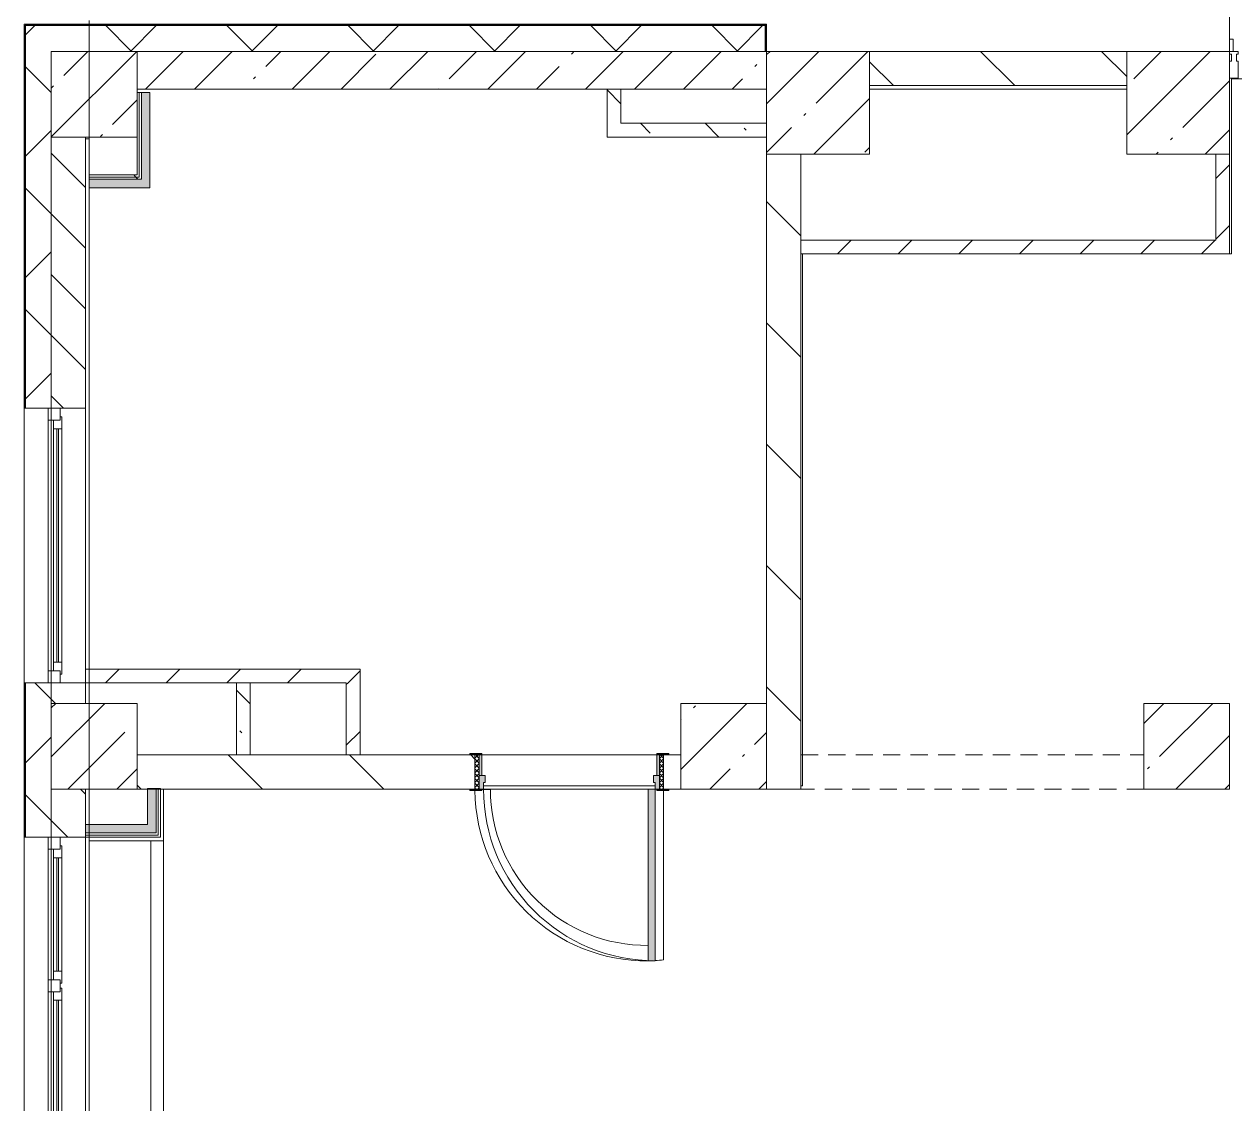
# Model space of a CAD drawing. Header units: millimetres. Extents: x 35092 to 251863, y -8553 to 29549.
# Drawn here: x 124585 to 131643, y 9067 to 15358 of the extents above; entities that cross this region are included whole.
import ezdxf

# ---------------------------------------------------------------- set-up
doc = ezdxf.new("R2010")
doc.units = ezdxf.units.MM
doc.linetypes.add('200_ШТРИХ__ш1_п0_6_', pattern=[160, 100, -60])
for name, color, linetype, lineweight in [('A-DETL-MBND-1', 7, '200_ШТРИХ__ш1_п0_6_', 9), ('A-GLAZ-2', 7, 'Continuous', 5), ('A-GLAZ-CWMG-2', 7, 'Continuous', 5), ('A-WALL', 7, 'Continuous', 9), ('A-WALL-2', 7, 'Continuous', 5), ('I-WALL-3', 7, 'Continuous', 5), ('S-COLS-1', 7, 'Continuous', 5), ('Оси', 7, 'Continuous', 9)]:
    doc.layers.add(name, color=color, linetype=linetype, lineweight=lineweight)
for name, color, linetype, lineweight, true_color in [('A-DOOR-2', 7, 'Continuous', 5, 0xaaaaaa), ('A-DOOR-3', 7, 'Continuous', 5, 0xe2e2e2), ('A-DOOR-FRAM-3', 7, 'Continuous', 5, 0xe2e2e2), ('A-DOOR-FRAM-4', 7, 'Continuous', 5, 0xaaaaaa), ('A-FLOR-1', 7, 'Continuous', 5, 0xaaaaaa), ('I-WALL-2', 7, 'Continuous', 9, 0xe7e7e7), ('I-WALL-5', 7, 'Continuous', 5, 0x787878)]:
    doc.layers.add(name, color=color, linetype=linetype, lineweight=lineweight, true_color=true_color)
pattern_1 = [(45, (124853, 0), (-285.123, 285.123), []), (45, (125138.1, 0), (-285.123, 285.123), [504.031, -100.806, 16.764, -84.042])]
pattern_2 = [(135, (124853, 0), (-353.553, -353.553), [])]
pattern_3 = [(45, (124853, 0), (-353.553, 353.553), []), (135, (124853, 0), (-353.553, -353.553), [])]
pattern_4 = [(45, (124852.98, 0), (-176.7767, 176.7767), [])]
pattern_5 = [(135, (124853, 0), (-377.17, -377.17), [533.4, -88.9, 17.78, -88.9]), (135, (124853, 376.94), (-377.17, -377.17), []), (50, (124853, 0), (637.645, -55.787), [66.675, -733.425]), (355, (124853, 0), (-123.35, 668.7), [53.34, -586.74]), (100.451, (124906.1, -4.65), (514.3, 612.908), [56.665, -623.315]), (46.184, (124853, 177.8), (948.776, -147.15), [100.01, -1100.137]), (96.636, (124932.05, 165.5), (830.91, 865.997), [85, -934.973]), (351.184, (124853, 177.8), (830.92, 865.99), [80.01, -880.11]), (21, (124941.9, 133.35), (530.65, -357.928), [66.675, -733.425]), (326, (124941.9, 133.35), (216.308, 644.658), [53.34, -586.74]), (71.451, (124986.1, 103.5), (746.96, 286.724), [56.665, -623.315]), (37.5, (124852.98, 0), (10.8105, 295.9426), [16.764, -562.864, 16.764, -578.866, -588.962]), (37.5, (124852.98, 0), (10.8105, 295.9426), [-1175.258, 16.764, -572.198]), (7.5, (124852.98, 0), (233.869, 350.632), [16.764, -322.834, 16.764, -549.529, -224.472]), (7.5, (124852.98, 0), (233.869, 350.632), [-905.891, 16.764, -207.708]), (327.5, (124654.74, 0), (474.568, -20.0513), [16.764, -205.486, 16.764, -676.656, -920.115]), (327.5, (124654.74, 0), (474.568, -20.0513), [-915.67, 16.764, -903.351]), (317.5, (124565.84, 0), (518.452, 88.993), [16.764, -272.161, 16.764, -443.738, -653.415]), (317.5, (124565.84, 0), (518.452, 88.993), [-749.427, 16.764, -636.65])]
pattern_6 = [(45, (124853, 0), (-530.33, 530.33), []), (135, (124853, 0), (-530.33, -530.33), [])]

# ---------------------------------------------------------------- blocks, each defined once
blk = doc.blocks.new('BSC_Колонна _Прямоугольная - 500х500-V276-2_2_2_птичка')
at = {"layer": 'S-COLS-1'}
h = blk.add_hatch(dxfattribs=at)
h.set_pattern_fill('FP_111', color=256, style=0, pattern_type=2)
h.set_pattern_definition([(45, (-140, -14950), (-285.123, 285.123), []), (45, (145.12, -14950), (-285.123, 285.123), [504.031, -100.806, 16.764, -84.042])])
h.paths.add_polyline_path([(-210.4, -250), (250, -249.3), (250, 250), (-250, 250), (-250, -250)])
for p, q in [((250, 250), (-250, 250)), ((-250, 250), (-250, -250)), ((250, -250), (250, 250)), ((-250, -250), (250, -250))]:
    blk.add_line(p, q, dxfattribs=at)
blk = doc.blocks.new('110_Дверь_СКБ_1Ст_Внутренняя1 - Д-4к_п__1100x2100h_Артистические EI30-33310874-2_2_2_птичка')
at = {"layer": 'A-DOOR-2'}
h = blk.add_hatch(dxfattribs=at)
h.set_pattern_fill('FP_40', color=256, style=0, pattern_type=2)
h.set_pattern_definition([(135, (1751.41, 164.685), (-14.14214, -14.14214), []), (225, (1751.41, 164.685), (14.14214, -14.14214), [])])
h.paths.add_polyline_path([(537.5, 100), (537.5, -100), (562.5, -100), (562.5, 100)])
at = {"layer": 'A-DOOR-3'}
h = blk.add_hatch(color=256, dxfattribs=at)
h.paths.add_polyline_path([(-512.5, 100), (-512.5, 20), (-477.5, 20), (-477.5, 60), (-487.5, 60), (-487.5, 100)])
h.paths.add_polyline_path([(512.5, 100), (512.5, 60), (502.5, 60), (502.5, 20), (537.5, 20), (537.5, 100)])
at = {"layer": 'A-DOOR-FRAM-3'}
for points in [[(-447.5, 1100), (-487.5, 1095), (-487.5, 100), (-447.5, 100), (-447.5, 1095)], [(-537.5, 108), (-567.5, 108), (-567.5, 100), (-497.5, 100), (-497.5, 108), (-536.7, 108)], [(592.5, 108), (522.5, 108), (522.5, 100), (592.5, 101)], [(-497.5, 20), (-512.5, 20), (-512.5, -100), (-497.5, -100)], [(522.5, 20), (522.5, -100), (537.5, -95.8), (537.5, 20)], [(-567.5, -100), (-567.5, -108), (-497.5, -108), (-497.5, -100), (-537.5, -100)], [(562.5, -100), (522.5, -100), (522.5, -108), (592.5, -108), (592.5, -100)]]:
    blk.add_hatch(color=256, dxfattribs=at).paths.add_polyline_path(points)
at = {"layer": 'A-DOOR-FRAM-4'}
h = blk.add_hatch(dxfattribs=at)
h.set_pattern_fill('FP_41', color=256, style=0, pattern_type=2)
h.set_pattern_definition([(45, (-371.384, 164.685), (-14.1421, 14.1421), []), (135, (-371.384, 164.685), (-14.1421, -14.1421), [])])
h.paths.add_polyline_path([(-537.5, 100), (-537.5, -100), (-512.5, -100), (-512.5, 100)])
at = {"layer": 'A-DOOR-2'}
for p, q in [((-487.5, 1100), (-487.5, 100)), ((-447.5, 1100), (-487.5, 1100)), ((-447.5, 100), (-447.5, 1100)), ((-487.5, 100), (-447.5, 100))]:
    blk.add_line(p, q, dxfattribs=at)
blk.add_arc((-487.5, 100), 1000, 360, 90, dxfattribs=at)
at = {"layer": 'A-DOOR-FRAM-4'}
for p, q in [((-497.5, 108), (-567.5, 108)), ((-567.5, 108), (-567.5, 100)), ((-567.5, 100), (-497.5, 100)), ((-512.5, 100), (-537.5, 100)), ((-537.5, 100), (-537.5, -100)), ((-487.5, 100), (-512.5, 100)), ((-512.5, 100), (-512.5, 20)), ((-512.5, -100), (-512.5, 100)), ((-497.5, 100), (-512.5, 100)), ((-512.5, 100), (-512.5, 99)), ((-512.5, 99), (-497.5, 99)), ((-497.5, 100), (-497.5, 108)), ((-497.5, 99), (-497.5, 100)), ((-487.5, 60), (-487.5, 100)), ((512.5, 100), (512.5, 60)), ((537.5, 100), (512.5, 100)), ((592.5, 108), (522.5, 108)), ((522.5, 108), (522.5, 100)), ((537.5, 100), (522.5, 100)), ((522.5, 100), (522.5, 99)), ((522.5, 100), (592.5, 100)), ((522.5, 99), (537.5, 99)), ((537.5, 20), (537.5, 100)), ((562.5, 100), (537.5, 100)), ((537.5, 100), (537.5, -100)), ((537.5, 99), (537.5, 100)), ((562.5, -100), (562.5, 100)), ((592.5, 100), (592.5, 108)), ((-512.5, 20), (-477.5, 20)), ((-497.5, 20), (-512.5, 20)), ((-512.5, 20), (-512.5, -100)), ((-497.5, -100), (-497.5, 20)), ((-477.5, 60), (-487.5, 60)), ((-477.5, 20), (-477.5, 60)), ((512.5, 60), (502.5, 60)), ((502.5, 60), (502.5, 20)), ((502.5, 20), (537.5, 20)), ((537.5, 20), (522.5, 20)), ((522.5, 20), (522.5, -100)), ((537.5, -100), (537.5, 20)), ((-497.5, -100), (-567.5, -100)), ((-567.5, -100), (-567.5, -108)), ((-567.5, -108), (-497.5, -108)), ((-537.5, -100), (-512.5, -100)), ((-512.5, -100), (-497.5, -100)), ((-497.5, -108), (-497.5, -100)), ((522.5, -100), (537.5, -100)), ((592.5, -100), (522.5, -100)), ((522.5, -100), (522.5, -108)), ((522.5, -108), (592.5, -108)), ((537.5, -100), (562.5, -100)), ((592.5, -108), (592.5, -100))]:
    blk.add_line(p, q, dxfattribs=at)
blk = doc.blocks.new('BSC_Колонна _Прямоугольная - 500х500-22206884-2_2_2_птичка')
at = {"layer": 'S-COLS-1'}
h = blk.add_hatch(dxfattribs=at)
h.set_pattern_fill('FP_152', color=256, style=0, pattern_type=2)
h.set_pattern_definition([(45, (-6510, -11150), (-285.123, 285.123), []), (45, (-6224.88, -11150), (-285.123, 285.123), [504.031, -100.806, 16.764, -84.042])])
h.paths.add_polyline_path([(86.7, -250), (250, -250), (250, 250), (-250, 250), (-250, -250), (-24.6, -250)])
for p, q in [((250, 250), (-250, 250)), ((-250, 250), (-250, -250)), ((250, -250), (250, 250)), ((-250, -250), (250, -250))]:
    blk.add_line(p, q, dxfattribs=at)
blk = doc.blocks.new('BSC_Колонна _Прямоугольная - 500х500-V339-2_2_2_птичка')
at = {"layer": 'S-COLS-1'}
h = blk.add_hatch(dxfattribs=at)
h.set_pattern_fill('FP_153', color=256, style=0, pattern_type=2)
h.set_pattern_definition([(45, (-3810, -11150), (-285.123, 285.123), []), (45, (-3524.88, -11150), (-285.123, 285.123), [504.031, -100.806, 16.764, -84.042])])
h.paths.add_polyline_path([(227.2, -250), (250, -248), (250, 250), (-250, 250), (-250, -250)])
for p, q in [((250, 250), (-250, 250)), ((-250, 250), (-250, -250)), ((250, -250), (250, 250)), ((-250, -250), (250, -250))]:
    blk.add_line(p, q, dxfattribs=at)
blk = doc.blocks.new('120_Окно_СКБ_1Ст - 120_Окно_СКБ_1Ст_1600х2500_h_ 2-22959204-2_2_2_птичка')
at = {"layer": 'A-GLAZ-2'}
for p, q in [((-800, -127), (-800, -57)), ((-800, -57), (-730, -57)), ((800, -57), (-800, -57)), ((-730, -57), (-730, -127)), ((730, -127), (730, -57)), ((730, -57), (800, -57)), ((800, -57), (800, -127)), ((-730, -127), (-800, -127)), ((-800, -127), (-750, -127)), ((-730, -127), (-750, -127)), ((-750, -127), (-750, -137)), ((-750, -137), (750, -137)), ((750, -137), (-750, -137)), ((730, -87), (-730, -87)), ((-730, -87), (-730, -127)), ((-680, -137), (-680, -87)), ((-680, -107), (680, -107)), ((680, -117), (-680, -117)), ((680, -137), (680, -87)), ((730, -127), (730, -87)), ((800, -127), (730, -127)), ((750, -127), (730, -127)), ((750, -127), (800, -127)), ((750, -137), (750, -127))]:
    blk.add_line(p, q, dxfattribs=at)
blk = doc.blocks.new('120_Окно_СКБ_2Ст - 120_Окно_СКБ_2Ст 2100х2500 _мал створка справа_-22445857-2_2_2_птичка')
at = {"layer": 'A-GLAZ-2'}
for p, q in [((-1050, -127), (-1050, -57)), ((-1050, -57), (-980, -57)), ((1050, -57), (-1050, -57)), ((-980, -57), (-980, -127)), ((150, -127), (150, -57)), ((150, -57), (220, -57)), ((220, -57), (220, -127)), ((980, -127), (980, -57)), ((980, -57), (1050, -57)), ((1050, -57), (1050, -127)), ((-980, -127), (-1050, -127)), ((-1050, -127), (-1000, -127)), ((-980, -127), (-1000, -127)), ((-1000, -127), (-1000, -137)), ((-1000, -137), (170, -137)), ((170, -137), (-1000, -137)), ((150, -87), (-980, -87)), ((-980, -87), (-980, -127)), ((-930, -137), (-930, -87)), ((-930, -107), (100, -107)), ((100, -117), (-930, -117)), ((100, -137), (100, -87)), ((150, -127), (150, -87)), ((220, -127), (150, -127)), ((170, -127), (150, -127)), ((170, -127), (200, -127)), ((170, -137), (170, -127)), ((220, -127), (200, -127)), ((200, -127), (200, -137)), ((200, -137), (1000, -137)), ((1000, -137), (200, -137)), ((980, -87), (220, -87)), ((220, -87), (220, -127)), ((270, -137), (270, -87)), ((270, -107), (930, -107)), ((930, -117), (270, -117)), ((930, -137), (930, -87)), ((980, -127), (980, -87)), ((1050, -127), (980, -127)), ((1000, -127), (980, -127)), ((1000, -127), (1050, -127)), ((1000, -137), (1000, -127))]:
    blk.add_line(p, q, dxfattribs=at)
blk = doc.blocks.new('BSC_Колонна _Прямоугольная - 500х500-V346-2_2_2_птичка')
at = {"layer": 'S-COLS-1'}
h = blk.add_hatch(dxfattribs=at)
h.set_pattern_fill('FP_159', color=256, style=0, pattern_type=2)
h.set_pattern_definition([(45, (-140, -11150), (-285.123, 285.123), []), (45, (145.12, -11150), (-285.123, 285.123), [504.031, -100.806, 16.764, -84.042])])
h.paths.add_polyline_path([(-250, -250), (250, -250), (250, 250), (-250, 250), (-250, -180.3)])
for p, q in [((250, 250), (-250, 250)), ((-250, 250), (-250, -250)), ((250, -250), (250, 250)), ((-250, -250), (250, -250))]:
    blk.add_line(p, q, dxfattribs=at)
blk = doc.blocks.new('Прямоугольный импост - Импост структурный с накладкой - 160мм-23997897-2_2_2_птичка')
at = {"layer": 'A-GLAZ-CWMG-2'}
for p, q in [((0, 140), (-50, 140)), ((-50, 140), (-50, 40)), ((0, 40), (0, 140)), ((-50, 40), (-40, 40)), ((-40, 0), (-50, 0)), ((-50, 0), (-50, -17)), ((-40, 40), (-40, 0)), ((-10, 0), (-10, 40)), ((-10, 40), (0, 40)), ((0, 0), (-10, 0)), ((0, -17), (0, 0)), ((-50, -17), (0, -17))]:
    blk.add_line(p, q, dxfattribs=at)
blk = doc.blocks.new('Зашивка приборов отопления42 - Зашивка приборов отопления-33374801-2_2_2_птичка')
at = {"layer": 'A-WALL-2'}
for p, q in [((37471.9, 23439), (35371.9, 23439)), ((37471.9, 23079), (37471.9, 23439)), ((35371.9, 23079), (37471.9, 23079)), ((37471.9, 23079), (35371.9, 23079)), ((37471.9, 23004), (37471.9, 23079)), ((35371.9, 23004), (37471.9, 23004))]:
    blk.add_line(p, q, dxfattribs=at)

msp = doc.modelspace()

# ---------------------------------------------------------------- hatches: boundary and pattern name
at = {"layer": 'A-WALL-2'}
h = msp.add_hatch(dxfattribs=at)
h.set_pattern_fill('FP_91', color=256, style=0, pattern_type=2)
h.set_pattern_definition(pattern_3)
h.paths.add_polyline_path([(124743, -100), (124743, 5220), (124593, 5220), (124593, -100)])
h.paths.add_polyline_path([(124743, 7320), (124743, 8520), (124593, 8520), (124593, 7320), (124725, 7320)])
h.paths.add_polyline_path([(124743, 10620), (124743, 11520), (124593, 11520), (124593, 10620), (124725, 10620)])
h.paths.add_polyline_path([(124721.5, 13120), (124743, 13120), (124743, 15350), (124593, 15350), (124593, 13120)])
h = msp.add_hatch(dxfattribs=at)
h.set_pattern_fill('FP_91', color=256, style=0, pattern_type=2)
h.set_pattern_definition(pattern_3)
h.paths.add_polyline_path([(125243, 15200), (128905, 15200), (128905, 15350), (124743, 15350), (124743, 15200)])
h = msp.add_hatch(dxfattribs=at)
h.set_pattern_fill('FP_98', color=256, style=0, pattern_type=2)
h.set_pattern_definition([(135, (124852.98, 0), (-176.7767, -176.7767), [])])
h.paths.add_polyline_path([(124743, 7900), (124943, 7900), (124943, 8520), (124743, 8520), (124743, 8011.1)])
h.paths.add_polyline_path([(124943, 10620), (124943, 10900), (124743, 10900), (124743, 10620), (124942.4, 10620)])
h.paths.add_polyline_path([(124943, 11400), (124937.2, 11520), (124743, 11520), (124743, 11400), (124800.1, 11400)])
h.paths.add_polyline_path([(124855.5, 13120), (124943, 13120), (124943, 14700), (124743, 14700), (124743, 13120), (124855.5, 13120)])
at = {"layer": 'I-WALL-2'}
for points in [[(125318, 14405), (125318, 14960), (125268, 14960), (125268, 14405)], [(125255.5, 14405), (125268, 14405), (125268, 14455), (124963, 14455), (124963, 14405), (125243, 14405)], [(125354, 10695), (125354, 10900), (125304, 10900), (125304, 10695), (125323, 10695)], [(124963, 10645), (125354, 10645), (125354, 10695), (124943, 10695), (124944.3, 10645), (124950.5, 10645)]]:
    msp.add_hatch(color=256, dxfattribs=at).paths.add_polyline_path(points)
at = {"layer": 'I-WALL-3'}
h = msp.add_hatch(dxfattribs=at)
h.set_pattern_fill('FP_99', color=256, style=0, pattern_type=2)
h.set_pattern_definition(pattern_1)
h.paths.add_polyline_path([(128851.6, 14980), (128913, 14980), (128913, 15200), (125243, 15200), (125243, 14980), (128363.7, 14980)])
h = msp.add_hatch(dxfattribs=at)
h.set_pattern_fill('FP_100', color=256, style=0, pattern_type=2)
h.set_pattern_definition(pattern_2)
h.paths.add_polyline_path([(129513, 15000), (131013, 15000), (131013, 15200), (129513, 15200), (129513, 15111.8)])
h = msp.add_hatch(dxfattribs=at)
h.set_pattern_fill('FP_100', color=256, style=0, pattern_type=2)
h.set_pattern_definition(pattern_2)
h.paths.add_polyline_path([(129098, 10900), (129113, 10900), (129113, 14600), (128913, 14600), (128913, 10900)])
h = msp.add_hatch(dxfattribs=at)
h.set_pattern_fill('FP_101', color=256, style=0, pattern_type=2)
h.set_pattern_definition(pattern_4)
h.paths.add_polyline_path([(131613, 14100), (131613, 14600), (131533, 14600), (131533, 14100)])
h = msp.add_hatch(dxfattribs=at)
h.set_pattern_fill('FP_167', color=256, style=0, pattern_type=2)
h.set_pattern_definition(pattern_6)
h.paths.add_polyline_path([(125134.5, 14467.5), (125243, 14467.5), (125243, 14480), (124963, 14480), (124963, 14467.5), (125017, 14467.5)])
h = msp.add_hatch(dxfattribs=at)
h.set_pattern_fill('FP_167', color=256, style=0, pattern_type=2)
h.set_pattern_definition(pattern_6)
h.paths.add_polyline_path([(125255.2, 14455), (125255.5, 14455), (125255.5, 14467.5), (124963, 14467.5), (124963, 14455), (125243, 14455)])
h = msp.add_hatch(dxfattribs=at)
h.set_pattern_fill('FP_101', color=256, style=0, pattern_type=2)
h.set_pattern_definition(pattern_4)
h.paths.add_polyline_path([(129113, 14020), (131613, 14020), (131613, 14100), (129113, 14100)])
h = msp.add_hatch(dxfattribs=at)
h.set_pattern_fill('FP_101', color=256, style=0, pattern_type=2)
h.set_pattern_definition(pattern_4)
h.paths.add_polyline_path([(124968.7, 11520), (126543, 11520), (126543, 11600), (124943, 11600), (124943, 11520), (124963, 11520)])
h = msp.add_hatch(dxfattribs=at)
h.set_pattern_fill('FP_101', color=256, style=0, pattern_type=2)
h.set_pattern_definition(pattern_4)
h.paths.add_polyline_path([(126463, 11100), (126543, 11100), (126543, 11520), (126463, 11520), (126463, 11123.9)])
h = msp.add_hatch(dxfattribs=at)
h.set_pattern_fill('FP_100', color=256, style=0, pattern_type=2)
h.set_pattern_definition(pattern_2)
h.paths.add_polyline_path([(128343, 10900), (128413, 10900), (128413, 11100), (128313, 11100), (128313, 10900)])
h.paths.add_polyline_path([(126323.1, 10900), (127213, 10900), (127213, 11100), (125243, 11100), (125243, 10900), (125408, 10900)])
at = {"layer": 'I-WALL-5'}
h = msp.add_hatch(dxfattribs=at)
h.set_pattern_fill('FP_116', color=256, style=0, pattern_type=2)
h.set_pattern_definition(pattern_5)
h.paths.add_polyline_path([(127983, 14700.7), (128063, 14700.7), (128063, 14980), (127983, 14980), (127983, 14959.3)])
h = msp.add_hatch(dxfattribs=at)
h.set_pattern_fill('FP_116', color=256, style=0, pattern_type=2)
h.set_pattern_definition(pattern_5)
h.paths.add_polyline_path([(128153.2, 14700.7), (128913, 14700.7), (128913, 14780.7), (128063, 14780.7), (128063, 14700.7)])
h = msp.add_hatch(dxfattribs=at)
h.set_pattern_fill('FP_116', color=256, style=0, pattern_type=2)
h.set_pattern_definition(pattern_5)
h.paths.add_polyline_path([(125823, 11100), (125903, 11100), (125903, 11520), (125823, 11520), (125823, 11510)])
at = {"layer": 'S-COLS-1'}
h = msp.add_hatch(dxfattribs=at)
h.set_pattern_fill('FP_99', color=256, style=0, pattern_type=2)
h.set_pattern_definition(pattern_1)
h.paths.add_polyline_path([(129513, 14600), (129513, 15200), (128913, 15200), (128913, 14600), (129223.9, 14600)])
h = msp.add_hatch(dxfattribs=at)
h.set_pattern_fill('FP_99', color=256, style=0, pattern_type=2)
h.set_pattern_definition(pattern_1)
h.paths.add_polyline_path([(131013, 14600), (131613, 14600), (131613, 15200), (131013, 15200), (131013, 14980)])

# ---------------------------------------------------------------- linework, layer by layer
at = {"layer": 'A-DETL-MBND-1'}
for p, q in [((131613, 15270), (131633, 15270)), ((131633, 15200), (131633, 15270)), ((129113, 11100), (131113, 11100)), ((131113, 10900), (129113, 10900))]:
    msp.add_line(p, q, dxfattribs=at)
at = {"layer": 'A-FLOR-1'}
for p, q in [((131613, 15200), (131613, 20770)), ((138563, 15040), (131623, 15040)), ((131623, 15040), (131623, 14020)), ((131013, 14980), (129513, 14980)), ((129123, 14020), (129123, 10920)), ((131623, 14020), (131613, 14020)), ((125398, 10900), (125398, 10600)), ((127303, 10899), (127253, 10899)), ((128263, 10920), (127263, 10920)), ((128313, 9905), (128313, 10892)), ((129123, 10920), (129113, 10920))]:
    msp.add_line(p, q, dxfattribs=at)
for radius, start, end in [(1000, 180.45922, 270.57477), (910, 180.06296, 270.62964), (1000, 272.87006, 275.73917)]:
    msp.add_arc((128213, 10900), radius, start, end, dxfattribs=at)
at = {"layer": 'A-WALL'}
for p, q in [((124743, 15358), (124590, 15358)), ((128908, 15353), (124590, 15353)), ((124590, 15353), (124590, 13120)), ((128905, 15350), (124593, 15350)), ((124593, 15350), (124593, 13120)), ((128905, 15200), (128905, 15350)), ((128908, 15200), (128908, 15353)), ((128063, 14980), (127983, 14980)), ((125255.5, 14467.5), (125255.5, 14960)), ((125268, 14455), (125268, 14960)), ((124743, 14700), (124743, 13120)), ((124963, 14467.5), (125255.5, 14467.5)), ((124963, 14455), (125268, 14455)), ((129113, 14100), (129113, 14020)), ((124590, 11520), (124590, 10620)), ((124593, 11520), (124593, 10620)), ((124743, 11520), (124743, 11400)), ((125903, 11520), (125823, 11520)), ((125823, 11100), (125903, 11100)), ((126463, 11100), (126543, 11100)), ((124743, 10900), (124743, 10620)), ((125354, 10905), (125354, 10645)), ((125366.5, 10905), (125366.5, 10632.5)), ((125354, 10645), (124943, 10645)), ((125366.5, 10632.5), (124943, 10632.5))]:
    msp.add_line(p, q, dxfattribs=at)
at = {"layer": 'A-WALL-2'}
for p, q in [((128913, 15358), (124585, 15358)), ((124585, 15358), (124585, -258)), ((128913, 15200), (128913, 15358)), ((124943, 11600), (124943, 14700)), ((124585, 13120), (124943, 13120)), ((124943, 11520), (124585, 11520)), ((124943, 11400), (124943, 11520)), ((124943, 10900), (124943, 8500)), ((124585, 10620), (124943, 10620))]:
    msp.add_line(p, q, dxfattribs=at)
at = {"layer": 'I-WALL-3'}
for p, q in [((128913, 15200), (125243, 15200)), ((128913, 14980), (128913, 15200)), ((131013, 15200), (129513, 15200)), ((129513, 15200), (129513, 15000)), ((131013, 15000), (131013, 15200)), ((125243, 14980), (127983, 14980)), ((127983, 14980), (127983, 14700.7)), ((128063, 14980), (128913, 14980)), ((128063, 14780.7), (128063, 14980)), ((129513, 15000), (131013, 15000)), ((125318, 14960), (125243, 14960)), ((125318, 14405), (125318, 14960)), ((128913, 14780.7), (128063, 14780.7)), ((128913, 14700.7), (128913, 14780.7)), ((124963, 14690), (124943, 14690)), ((124963, 14690), (124963, 11600)), ((125243, 14700), (125243, 14480)), ((127983, 14700.7), (128913, 14700.7)), ((128913, 14600), (128913, 11400)), ((129113, 14600), (128913, 14600)), ((129113, 14100), (129113, 14600)), ((131613, 14600), (131533, 14600)), ((131533, 14600), (131533, 14100)), ((131613, 14020), (131613, 14600)), ((125243, 14480), (124963, 14480)), ((124963, 14405), (125318, 14405)), ((131533, 14100), (129113, 14100)), ((129113, 10900), (129113, 14020)), ((129113, 14020), (131613, 14020)), ((124743, 11520), (124743, 13120)), ((126543, 11600), (124943, 11600)), ((124943, 11600), (124943, 11520)), ((126543, 11100), (126543, 11600)), ((124943, 11520), (125823, 11520)), ((124963, 11520), (124963, 11400)), ((125823, 11520), (125823, 11100)), ((125903, 11520), (126463, 11520)), ((125903, 11100), (125903, 11520)), ((126463, 11520), (126463, 11100)), ((125823, 11100), (125243, 11100)), ((126463, 11100), (125903, 11100)), ((127183, 11100), (126543, 11100)), ((127253, 11100), (128273, 11100)), ((128413, 11100), (128343, 11100)), ((124963, 10900), (124963, 10695)), ((125243, 10900), (127183, 10900)), ((125379, 10905), (125304, 10905)), ((125304, 10905), (125304, 10695)), ((125379, 10620), (125379, 10905)), ((128223, 10900), (127263, 10900)), ((128343, 10900), (128413, 10900)), ((128913, 10900), (129113, 10900)), ((125304, 10695), (124943, 10695)), ((124743, 8520), (124743, 10620)), ((124943, 10620), (125379, 10620)), ((124963, 10620), (124963, 8500))]:
    msp.add_line(p, q, dxfattribs=at)
at = {"layer": 'S-COLS-1'}
for p, q in [((129513, 15200), (128913, 15200)), ((128913, 15200), (128913, 14600)), ((129513, 15000), (129513, 15200)), ((131613, 15200), (131013, 15200)), ((131013, 15200), (131013, 14600)), ((131613, 14600), (131613, 15200)), ((129513, 14600), (129513, 15000)), ((128913, 14600), (129113, 14600)), ((129113, 14600), (129513, 14600)), ((131013, 14600), (131613, 14600))]:
    msp.add_line(p, q, dxfattribs=at)
at = {"layer": 'Оси'}
msp.add_line((124963, 5439), (124963, 15380), dxfattribs=at)

# ---------------------------------------------------------------- block references
at = {"layer": 'A-DOOR-2', "rotation": 180}
msp.add_blockref('110_Дверь_СКБ_1Ст_Внутренняя1 - Д-4к_п__1100x2100h_Артистические EI30-33310874-2_2_2_птичка', (127775.5, 11000), dxfattribs=at)
at = {"layer": 'A-GLAZ-2', "rotation": 89.99999999999993}
for name, p in [('120_Окно_СКБ_1Ст - 120_Окно_СКБ_1Ст_1600х2500_h_ 2-22959204-2_2_2_птичка', (124668, 12320)), ('120_Окно_СКБ_2Ст - 120_Окно_СКБ_2Ст 2100х2500 _мал створка справа_-22445857-2_2_2_птичка', (124668, 9570))]:
    msp.add_blockref(name, p, dxfattribs=at)
at = {"layer": 'A-GLAZ-CWMG-2', "rotation": 180}
msp.add_blockref('Прямоугольный импост - Импост структурный с накладкой - 160мм-23997897-2_2_2_птичка', (131613, 15183), dxfattribs=at)
at = {"layer": 'A-WALL-2', "rotation": 90.0000000000001}
msp.add_blockref('Зашивка приборов отопления42 - Зашивка приборов отопления-33374801-2_2_2_птичка', (148402, -26871.9), dxfattribs=at)
at = {"layer": 'S-COLS-1'}
for name, p in [('BSC_Колонна _Прямоугольная - 500х500-V276-2_2_2_птичка', (124993, 14950)), ('BSC_Колонна _Прямоугольная - 500х500-V346-2_2_2_птичка', (124993, 11150)), ('BSC_Колонна _Прямоугольная - 500х500-V339-2_2_2_птичка', (128663, 11150)), ('BSC_Колонна _Прямоугольная - 500х500-22206884-2_2_2_птичка', (131363, 11150))]:
    msp.add_blockref(name, p, dxfattribs=at)

doc.saveas('drawing.dxf')
